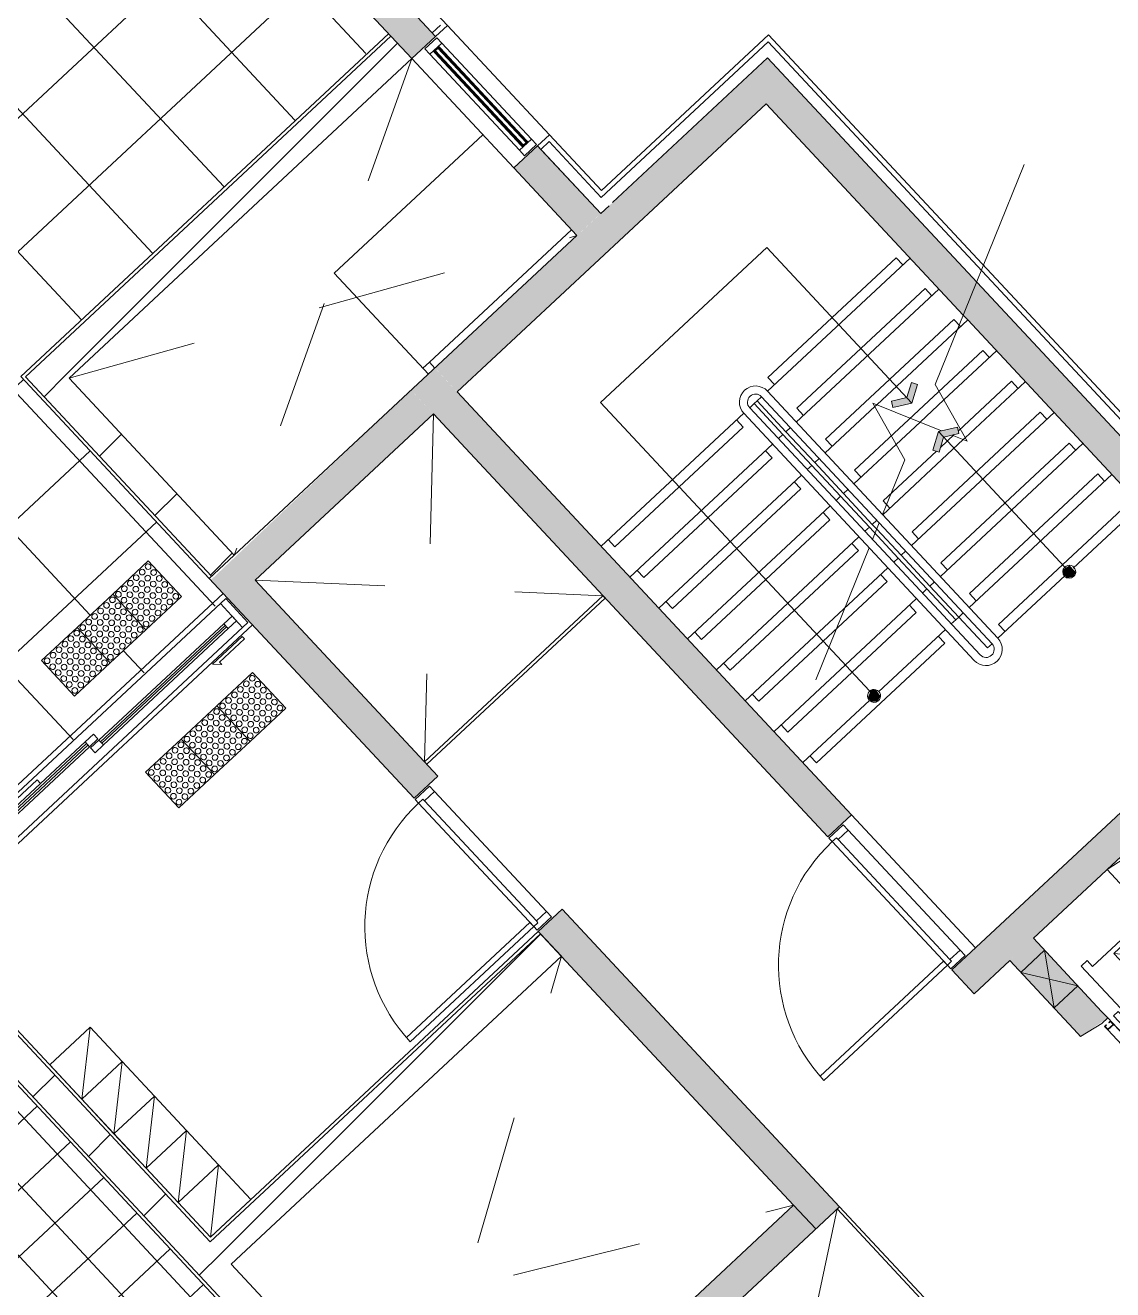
# Model space of a CAD drawing. Header units: millimetres. Extents: x -71377 to 516042, y -145869 to 441446.
# Drawn here: x 244121 to 250814, y 233281 to 241065 of the extents above; entities that cross this region are included whole.
import ezdxf

# ---------------------------------------------------------------- set-up
doc = ezdxf.new("R2010")
doc.units = ezdxf.units.MM
doc.header["$LTSCALE"] = 1000
doc.linetypes.add('_점선_S_', pattern=[1.6, 0.8, -0.8])
doc.linetypes.add('_점선_XS_', pattern=[1.15, 0.6, -0.55])
for name, color, linetype, lineweight in [('A-detl', 7, 'Continuous', 5), ('A-door', 4, 'Continuous', 5), ('A-door-hdln', 8, 'Continuous', 5), ('A-ele-8', 8, 'Continuous', 5), ('A-fnsh', 5, 'Continuous', 5), ('A-fnsh-4', 4, 'Continuous', 5), ('A-furn-hdln', 8, '_점선_XS_', 5), ('A-glas', 5, 'Continuous', 5), ('A-glas-hdln', 8, 'Continuous', 5), ('A-hat', 251, 'Continuous', 5), ('A-insu', 251, 'Continuous', 5), ('A-mark-k', 7, 'Continuous', 5), ('A-strs', 7, 'Continuous', 5), ('A-wind', 4, 'Continuous', 5), ('A-wind-hdln', 8, 'Continuous', 5), ('A_bwall', 3, 'Continuous', 5), ('A_cwall', 2, 'Continuous', 5), ('A_fnsh', 5, 'Continuous', 5), ('A_fnsh-4', 4, 'Continuous', 5), ('AA_난간', 7, 'Continuous', 9), ('AA_논슬립', 252, 'Continuous', 5), ('AA_오픈', 8, '_점선_S_', 5), ('AA_점형블럭', 8, 'Continuous', 5), ('AA_택배함_지상', 6, 'Continuous', 5), ('elev', 4, 'Continuous', 5)]:
    doc.layers.add(name, color=color, linetype=linetype, lineweight=lineweight)
pattern_1 = [(45, (165969.5, 243949.9), (-353.5534, 353.5534), [])]

# ---------------------------------------------------------------- blocks, each defined once
blk = doc.blocks.new('EV_15인승 - EV_15인승_1060x2100-6900317-지반층 배치도')
at = {"layer": 'A-furn-hdln'}
for p, q in [((-1000, -100), (-1000, 100)), ((-700, -100), (-700, 100))]:
    blk.add_line(p, q, dxfattribs=at)
at = {"layer": 'elev'}
for p, q in [((-725, 1898), (975, 1898)), ((-725, 248), (-725, 1898)), ((975, 1898), (975, 248)), ((945, 1868), (-695, 1868)), ((-695, 1868), (-695, 398)), ((945, 398), (-695, 1868)), ((-695, 398), (945, 1868)), ((945, 398), (945, 1868)), ((-950, 1580), (-1100, 720)), ((-1100, 1580), (-950, 720)), ((-950, 1580), (-1100, 1580)), ((-1100, 1580), (-1100, 720)), ((-950, 720), (-950, 1580)), ((-1100, 720), (-950, 720)), ((-695, 398), (-325, 398)), ((-385, 278), (-385, 398)), ((-325, 398), (-325, 278)), ((575, 278), (575, 398)), ((575, 398), (945, 398)), ((635, 398), (635, 278)), ((-775, 198), (-775, 248)), ((-775, 248), (-725, 248)), ((-415, 259), (665, 259)), ((-415, 219), (-415, 259)), ((-325, 278), (-385, 278)), ((635, 278), (575, 278)), ((665, 259), (665, 219)), ((975, 248), (1025, 248)), ((1025, 248), (1025, 198)), ((1025, 198), (-775, 198)), ((665, 219), (-415, 219)), ((-415, 175), (665, 175)), ((-415, 135), (-415, 175)), ((665, 175), (665, 135)), ((-1000, -100), (-700, 100)), ((-1000, 100), (-700, -100)), ((665, 135), (-415, 135)), ((-375, 100), (-405, 100)), ((-405, 100), (-405, 85)), ((-405, 85), (-402, 85)), ((-402, 85), (-402, 97)), ((-402, 97), (-378, 97)), ((-378, 97), (-378, 53)), ((-375, 100), (625, 100)), ((-375, 50), (-375, 100)), ((655, 100), (625, 100)), ((625, 50), (625, 100)), ((628, 53), (628, 97)), ((628, 97), (652, 97)), ((652, 97), (652, 85)), ((652, 85), (655, 85)), ((655, 85), (655, 100)), ((-402, 65), (-405, 65)), ((-405, 65), (-405, 50)), ((-405, 50), (-375, 50)), ((-402, 53), (-402, 65)), ((-378, 53), (-402, 53)), ((-375, 50), (625, 50)), ((625, 50), (655, 50)), ((652, 53), (628, 53)), ((655, 65), (652, 65)), ((652, 65), (652, 53)), ((655, 50), (655, 65))]:
    blk.add_line(p, q, dxfattribs=at)
blk = doc.blocks.new('외여닫이문 - __A_FSD_11x21_씰FL_20_원형__계단실-7570923-지반층 배치도')
at = {"layer": 'A-door'}
for p, q in [((-550, 20), (-505, 20)), ((-550, -100), (-550, 20)), ((-505, 20), (-505, -65)), ((505, 20), (550, 20)), ((505, -65), (505, 20)), ((550, 20), (550, -100)), ((-520, -65), (-520, -100)), ((-505, -65), (-520, -65)), ((520, -65), (505, -65)), ((520, -100), (520, -65)), ((-520, -100), (-550, -100)), ((485, -100), (485, -1140)), ((485, -100), (520, -100)), ((520, -100), (520, -1140)), ((550, -100), (520, -100)), ((485, -1140), (520, -1140))]:
    blk.add_line(p, q, dxfattribs=at)
at = {"layer": 'A-door-hdln'}
for p, q in [((-505, 20), (505, 20)), ((-505, -65), (505, -65)), ((-520, -100), (520, -100))]:
    blk.add_line(p, q, dxfattribs=at)
blk.add_arc((520, -100), 1040, 180, 270, dxfattribs=at)
blk = doc.blocks.new('그릴창_고정_ - _A_AG_9X26-6556334-지반층 배치도')
at = {"layer": 'A-wind'}
for p, q in [((-450, 100), (-450, 0)), ((-405, 100), (-450, 100)), ((450, 100), (405, 100)), ((450, 0), (450, 100)), ((-450, 0), (-405, 0)), ((-405, 70.4), (-405, 72.4)), ((-405, 72.4), (-390, 72.4)), ((-403.5, 70.4), (-405, 70.4)), ((-405, 28), (-405, 30)), ((-405, 30), (-403.5, 30)), ((-390, 28), (-405, 28)), ((-399.1, 71.3), (-403.5, 71.3)), ((-403.5, 71.3), (-403.5, 70.4)), ((-403.5, 30), (-403.5, 29.1)), ((-403.5, 29.1), (-399.1, 29.1)), ((-399.1, 29.1), (-399.1, 71.3)), ((-391.1, 71.3), (-398, 71.3)), ((-398, 71.3), (-398, 29.1)), ((-398, 29.1), (-391.1, 29.1)), ((-391.1, 68.4), (-391.1, 71.3)), ((-390, 68.4), (-391.1, 68.4)), ((-391.1, 29.1), (-391.1, 32)), ((-391.1, 32), (-390, 32)), ((-390, 72.4), (-390, 68.4)), ((-390, 72.4), (390, 72.4)), ((-390, 68.4), (390, 68.4)), ((-390, 32), (-390, 28)), ((390, 32), (-390, 32)), ((-390, 28), (390, 28)), ((390, 72.4), (405, 72.4)), ((390, 68.4), (390, 72.4)), ((391.1, 68.4), (390, 68.4)), ((390, 28), (390, 32)), ((390, 32), (391.1, 32)), ((405, 28), (390, 28)), ((398, 71.3), (391.1, 71.3)), ((391.1, 71.3), (391.1, 68.4)), ((391.1, 32), (391.1, 29.1)), ((391.1, 29.1), (398, 29.1)), ((398, 29.1), (398, 71.3)), ((403.5, 71.3), (399.1, 71.3)), ((399.1, 71.3), (399.1, 29.1)), ((399.1, 29.1), (403.5, 29.1)), ((403.5, 70.4), (403.5, 71.3)), ((405, 70.4), (403.5, 70.4)), ((403.5, 29.1), (403.5, 30)), ((403.5, 30), (405, 30)), ((405, 72.4), (405, 70.4)), ((405, 30), (405, 28)), ((405, 0), (450, 0))]:
    blk.add_line(p, q, dxfattribs=at)
at = {"layer": 'A-wind-hdln'}
for p, q in [((-405, 0), (-405, 100)), ((405, 100), (-405, 100)), ((405, 100), (405, 0)), ((405, 0), (-405, 0)), ((-398, 67.7), (398, 67.7)), ((-398, 61.6), (398, 61.6)), ((-398, 38.8), (398, 38.8)), ((-398, 32.7), (398, 32.7))]:
    blk.add_line(p, q, dxfattribs=at)
blk = doc.blocks.new('1층 우편함 - 1층 우편함-5488590-지반층 배치도')
at = {"layer": 'AA_택배함_지상'}
for p, q in [((0, 0), (0, -340)), ((290, 0), (0, 0)), ((290, -340), (0, 0)), ((290, -340), (290, 0)), ((0, -340), (290, -340))]:
    blk.add_line(p, q, dxfattribs=at)
blk = doc.blocks.new('자동문편개형_로비폰_ - _A_ASD_24x23-V8-지반층 배치도')
at = {"layer": 'A-detl', "lineweight": 9}
for p, q in [((-905, 165), (-865, 125)), ((-905, 145), (-905, 165)), ((-1115, 125), (-1115, 145)), ((-1115, 145), (-905, 145)), ((-865, 125), (-1115, 125))]:
    blk.add_line(p, q, dxfattribs=at)
at = {"layer": 'A-door'}
for p, q in [((-1200, 85), (-1155, 85)), ((-1200, -115), (-1200, 85)), ((-1155, 85), (-1155, -115)), ((1155, 85), (1200, 85)), ((1155, -115), (1155, 85)), ((1200, 85), (1200, -115)), ((-1155, 30), (-1085, 30)), ((-1155, -10), (-1155, 30)), ((-1085, 30), (-1085, -10)), ((-35, 30), (35, 30)), ((-35, -10), (-35, 30)), ((35, 30), (35, -10)), ((-1085, -10), (-1155, -10)), ((35, -10), (-35, -10)), ((-35, -20), (35, -20)), ((-35, -60), (-35, -20)), ((35, -60), (-35, -60)), ((35, -20), (35, -60)), ((410, -90), (410, -60)), ((410, -60), (710, -60)), ((710, -60), (710, -90)), ((1085, -20), (1155, -20)), ((1085, -60), (1085, -20)), ((1155, -60), (1085, -60)), ((1155, -20), (1155, -60)), ((-1155, -115), (-1200, -115)), ((710, -90), (410, -90)), ((1200, -115), (1155, -115))]:
    blk.add_line(p, q, dxfattribs=at)
at = {"layer": 'A-door-hdln'}
for p, q in [((-1155, 85), (1155, 85)), ((-35, 30), (-1085, 30)), ((-1085, -10), (-35, -10)), ((1085, -20), (35, -20)), ((35, -60), (410, -60)), ((710, -60), (1085, -60)), ((-1155, -115), (1155, -115))]:
    blk.add_line(p, q, dxfattribs=at)
at = {"layer": 'A-glas'}
for p, q in [((-1085, 16), (-35, 16)), ((-1085, 4), (-1085, 16)), ((-35, 4), (-1085, 4)), ((-35, 16), (-35, 4))]:
    blk.add_line(p, q, dxfattribs=at)
at = {"layer": 'A-glas-hdln'}
for p, q in [((1085, -34), (35, -34)), ((35, -46), (1085, -46))]:
    blk.add_line(p, q, dxfattribs=at)
blk = doc.blocks.new('점자블럭_원형_개수_ - 점자블럭_원형_개수_-V10-지반층 배치도')
at = {"layer": 'AA_점형블럭'}
for p, q in [((300, 300), (0, 300)), ((0, 300), (0, 0)), ((300, 0), (300, 300)), ((600, 300), (300, 300)), ((300, 300), (300, 0)), ((600, 0), (600, 300)), ((900, 300), (600, 300)), ((600, 300), (600, 0)), ((900, 0), (900, 300)), ((0, 0), (300, 0)), ((300, 0), (600, 0)), ((600, 0), (900, 0))]:
    blk.add_line(p, q, dxfattribs=at)
for centre, start, end in [((25, 275), 360, 180), ((25, 275), 45, 180), ((25, 275), 360, 180), ((25, 275), 45, 180), ((25, 275), 180, 360), ((25, 275), 180, 225), ((25, 275), 180, 360), ((25, 275), 180, 225), ((25, 225), 360, 180), ((25, 225), 45, 180), ((25, 225), 0, 180), ((25, 225), 45, 180), ((25, 275), 255, 330), ((25, 275), 255, 330), ((75, 275), 0, 180), ((75, 275), 0, 180), ((75, 275), 0, 180), ((75, 275), 0, 180), ((75, 275), 180, 360), ((75, 275), 180, 360), ((75, 275), 180, 360), ((75, 275), 180, 360), ((75, 225), 0, 180), ((75, 225), 0, 180), ((75, 225), 0, 180), ((75, 225), 0, 180), ((125, 275), 0, 180), ((125, 275), 0, 180), ((125, 275), 360, 180), ((125, 275), 0, 180), ((125, 275), 180, 360), ((125, 275), 180, 360), ((125, 275), 180, 360), ((125, 275), 180, 360), ((125, 225), 360, 180), ((125, 225), 0, 180), ((125, 225), 360, 180), ((125, 225), 0, 180), ((175, 275), 360, 180), ((175, 275), 0, 180), ((175, 275), 360, 180), ((175, 275), 0, 180), ((175, 275), 180, 360), ((175, 275), 180, 360), ((175, 275), 180, 360), ((175, 275), 180, 360), ((175, 225), 360, 180), ((175, 225), 0, 180), ((175, 225), 360, 180), ((175, 225), 0, 180), ((225, 275), 360, 180), ((225, 275), 0, 180), ((225, 275), 360, 180), ((225, 275), 0, 180), ((225, 275), 180, 360), ((225, 275), 180, 360), ((225, 275), 180, 360), ((225, 275), 180, 360), ((225, 225), 0, 180), ((225, 225), 0, 180), ((225, 225), 360, 180), ((225, 225), 0, 180), ((275, 275), 0, 180), ((275, 275), 0, 180), ((275, 275), 360, 180), ((275, 275), 0, 180), ((275, 275), 180, 360), ((275, 275), 180, 360), ((275, 275), 180, 360), ((275, 275), 180, 360), ((275, 225), 360, 180), ((275, 225), 0, 180), ((275, 225), 360, 180), ((275, 225), 0, 180), ((325, 275), 360, 180), ((325, 275), 0, 180), ((325, 275), 0, 180), ((325, 275), 0, 180), ((325, 275), 180, 360), ((325, 275), 180, 360), ((325, 275), 180, 360), ((325, 275), 180, 360), ((325, 225), 360, 180), ((325, 225), 0, 180), ((325, 225), 360, 180), ((325, 225), 0, 180), ((375, 275), 0, 180), ((375, 275), 0, 180), ((375, 275), 0, 180), ((375, 275), 0, 180), ((375, 275), 180, 360), ((375, 275), 180, 360), ((375, 275), 180, 360), ((375, 275), 180, 360), ((375, 225), 360, 180), ((375, 225), 0, 180), ((375, 225), 0, 180), ((375, 225), 0, 180), ((425, 275), 0, 180), ((425, 275), 0, 180), ((425, 275), 360, 180), ((425, 275), 0, 180), ((425, 275), 180, 360), ((425, 275), 180, 360), ((425, 275), 180, 360), ((425, 275), 180, 360), ((425, 225), 0, 180), ((425, 225), 0, 180), ((425, 225), 0, 180), ((425, 225), 0, 180), ((475, 275), 0, 180), ((475, 275), 0, 180), ((475, 275), 360, 180), ((475, 275), 360, 180), ((475, 275), 180, 360), ((475, 275), 180, 360), ((475, 275), 180, 360), ((475, 275), 180, 360), ((475, 225), 360, 180), ((475, 225), 0, 180), ((475, 225), 0, 180), ((475, 225), 0, 180), ((525, 275), 0, 180), ((525, 275), 0, 180), ((525, 275), 360, 180), ((525, 275), 0, 180), ((525, 275), 180, 360), ((525, 275), 180, 360), ((525, 275), 180, 360), ((525, 275), 180, 360), ((525, 225), 360, 180), ((525, 225), 0, 180), ((525, 225), 360, 180), ((525, 225), 0, 180), ((575, 275), 0, 180), ((575, 275), 0, 180), ((575, 275), 360, 180), ((575, 275), 0, 180), ((575, 275), 180, 360), ((575, 275), 180, 360), ((575, 275), 180, 360), ((575, 275), 180, 360), ((575, 225), 360, 180), ((575, 225), 0, 180), ((575, 225), 0, 180), ((575, 225), 0, 180), ((625, 275), 360, 180), ((625, 275), 0, 180), ((625, 275), 360, 180), ((625, 275), 0, 180), ((625, 275), 180, 360), ((625, 275), 180, 195), ((625, 275), 180, 360), ((625, 275), 180, 195), ((625, 225), 0, 180), ((625, 225), 0, 180), ((625, 225), 0, 180), ((625, 225), 0, 180), ((625, 275), 255, 360), ((625, 275), 255, 360), ((675, 275), 0, 180), ((675, 275), 0, 180), ((675, 275), 0, 180), ((675, 275), 0, 180), ((675, 275), 180, 360), ((675, 275), 180, 360), ((675, 275), 180, 360), ((675, 275), 180, 360), ((675, 225), 0, 180), ((675, 225), 0, 180), ((675, 225), 0, 180), ((675, 225), 0, 180), ((725, 275), 0, 180), ((725, 275), 0, 180), ((725, 275), 360, 180), ((725, 275), 360, 180), ((725, 275), 180, 360), ((725, 275), 180, 360), ((725, 275), 180, 360), ((725, 275), 180, 360), ((725, 225), 0, 180), ((725, 225), 0, 180), ((725, 225), 360, 180), ((725, 225), 0, 180), ((775, 275), 360, 180), ((775, 275), 0, 180), ((775, 275), 360, 180), ((775, 275), 0, 180), ((775, 275), 180, 360), ((775, 275), 180, 360), ((775, 275), 180, 360), ((775, 275), 180, 360), ((775, 225), 0, 180), ((775, 225), 0, 180), ((775, 225), 360, 180), ((775, 225), 0, 180), ((825, 275), 360, 180), ((825, 275), 360, 180), ((825, 275), 0, 180), ((825, 275), 0, 180), ((825, 275), 180, 360), ((825, 275), 180, 360), ((825, 275), 180, 360), ((825, 275), 180, 360), ((825, 225), 360, 180), ((825, 225), 0, 180), ((825, 225), 360, 180), ((825, 225), 0, 180), ((875, 275), 0, 180), ((875, 275), 0, 180), ((875, 275), 0, 180), ((875, 275), 0, 180), ((875, 275), 180, 360), ((875, 275), 180, 360), ((875, 275), 180, 360), ((875, 275), 180, 360), ((875, 225), 0, 180), ((875, 225), 0, 180), ((875, 225), 0, 180), ((875, 225), 0, 180), ((25, 225), 180, 360), ((25, 225), 180, 225), ((25, 225), 180, 360), ((25, 225), 180, 225), ((25, 175), 360, 180), ((25, 175), 45, 180), ((25, 175), 360, 180), ((25, 175), 45, 180), ((25, 175), 180, 360), ((25, 175), 180, 225), ((25, 175), 180, 360), ((25, 175), 180, 225), ((25, 225), 255, 330), ((25, 225), 255, 330), ((25, 175), 255, 330), ((25, 175), 255, 330), ((75, 225), 180, 360), ((75, 225), 180, 360), ((75, 225), 180, 360), ((75, 225), 180, 360), ((75, 175), 0, 180), ((75, 175), 0, 180), ((75, 175), 0, 180), ((75, 175), 0, 180), ((75, 175), 180, 360), ((75, 175), 180, 360), ((75, 175), 180, 360), ((75, 175), 180, 360), ((125, 225), 180, 360), ((125, 225), 180, 360), ((125, 225), 180, 360), ((125, 225), 180, 360), ((125, 175), 360, 180), ((125, 175), 0, 180), ((125, 175), 360, 180), ((125, 175), 0, 180), ((125, 175), 180, 360), ((125, 175), 180, 360), ((125, 175), 180, 360), ((125, 175), 180, 360), ((175, 225), 180, 360), ((175, 225), 180, 360), ((175, 225), 180, 360), ((175, 225), 180, 360), ((175, 175), 360, 180), ((175, 175), 0, 180), ((175, 175), 360, 180), ((175, 175), 0, 180), ((175, 175), 180, 360), ((175, 175), 180, 360), ((175, 175), 180, 360), ((175, 175), 180, 360), ((225, 225), 180, 360), ((225, 225), 180, 360), ((225, 225), 180, 360), ((225, 225), 180, 360), ((225, 175), 360, 180), ((225, 175), 0, 180), ((225, 175), 360, 180), ((225, 175), 0, 180), ((225, 175), 180, 360), ((225, 175), 180, 360), ((225, 175), 180, 360), ((225, 175), 180, 360), ((275, 225), 180, 360), ((275, 225), 180, 360), ((275, 225), 180, 360), ((275, 225), 180, 360), ((275, 175), 360, 180), ((275, 175), 0, 180), ((275, 175), 0, 180), ((275, 175), 0, 180), ((275, 175), 180, 360), ((275, 175), 180, 360), ((275, 175), 180, 360), ((275, 175), 180, 360), ((325, 225), 180, 360), ((325, 225), 180, 360), ((325, 225), 180, 360), ((325, 225), 180, 360), ((325, 175), 0, 180), ((325, 175), 0, 180), ((325, 175), 0, 180), ((325, 175), 0, 180), ((325, 175), 180, 360), ((325, 175), 180, 360), ((325, 175), 180, 360), ((325, 175), 180, 360), ((375, 225), 180, 360), ((375, 225), 180, 360), ((375, 225), 180, 360), ((375, 225), 180, 360), ((375, 175), 0, 180), ((375, 175), 0, 180), ((375, 175), 0, 180), ((375, 175), 0, 180), ((375, 175), 180, 360), ((375, 175), 180, 360), ((375, 175), 180, 360), ((375, 175), 180, 360), ((425, 225), 180, 360), ((425, 225), 180, 360), ((425, 225), 180, 360), ((425, 225), 180, 360), ((425, 175), 0, 180), ((425, 175), 0, 180), ((425, 175), 360, 180), ((425, 175), 0, 180), ((425, 175), 180, 360), ((425, 175), 180, 360), ((425, 175), 180, 360), ((425, 175), 180, 360), ((475, 225), 180, 360), ((475, 225), 180, 360), ((475, 225), 180, 360), ((475, 225), 180, 360), ((475, 175), 0, 180), ((475, 175), 0, 180), ((475, 175), 360, 180), ((475, 175), 0, 180), ((475, 175), 180, 360), ((475, 175), 180, 360), ((475, 175), 180, 360), ((475, 175), 180, 360), ((525, 225), 180, 360), ((525, 225), 180, 360), ((525, 225), 180, 360), ((525, 225), 180, 360), ((525, 175), 360, 180), ((525, 175), 0, 180), ((525, 175), 0, 180), ((525, 175), 0, 180), ((525, 175), 180, 360), ((525, 175), 180, 360), ((525, 175), 180, 360), ((525, 175), 180, 360), ((575, 225), 180, 360), ((575, 225), 180, 360), ((575, 225), 180, 360), ((575, 225), 180, 360), ((575, 175), 360, 180), ((575, 175), 0, 180), ((575, 175), 0, 180), ((575, 175), 0, 180), ((575, 175), 180, 360), ((575, 175), 180, 360), ((575, 175), 180, 360), ((575, 175), 180, 360), ((625, 225), 180, 360), ((625, 225), 180, 195), ((625, 225), 180, 360), ((625, 225), 180, 195), ((625, 175), 360, 180), ((625, 175), 0, 180), ((625, 175), 0, 180), ((625, 175), 0, 180), ((625, 175), 180, 360), ((625, 175), 180, 195), ((625, 175), 180, 360), ((625, 175), 180, 195), ((625, 225), 255, 360), ((625, 225), 255, 360), ((625, 175), 255, 360), ((625, 175), 255, 360), ((675, 225), 180, 360), ((675, 225), 180, 360), ((675, 225), 180, 360), ((675, 225), 180, 360), ((675, 175), 0, 180), ((675, 175), 0, 180), ((675, 175), 360, 180), ((675, 175), 0, 180), ((675, 175), 180, 360), ((675, 175), 180, 360), ((675, 175), 180, 360), ((675, 175), 180, 360), ((725, 225), 180, 360), ((725, 225), 180, 360), ((725, 225), 180, 360), ((725, 225), 180, 360), ((725, 175), 0, 180), ((725, 175), 0, 180), ((725, 175), 0, 180), ((725, 175), 0, 180), ((725, 175), 180, 360), ((725, 175), 180, 360), ((725, 175), 180, 360), ((725, 175), 180, 360), ((775, 225), 180, 360), ((775, 225), 180, 360), ((775, 225), 180, 360), ((775, 225), 180, 0), ((775, 175), 0, 180), ((775, 175), 0, 180), ((775, 175), 360, 180), ((775, 175), 360, 180), ((775, 175), 180, 360), ((775, 175), 180, 360), ((775, 175), 180, 360), ((775, 175), 180, 360), ((825, 225), 180, 360), ((825, 225), 180, 360), ((825, 225), 180, 360), ((825, 225), 180, 360), ((825, 175), 360, 180), ((825, 175), 0, 180), ((825, 175), 0, 180), ((825, 175), 0, 180), ((825, 175), 180, 360), ((825, 175), 180, 360), ((825, 175), 180, 360), ((825, 175), 180, 360), ((875, 225), 180, 360), ((875, 225), 180, 360), ((875, 225), 180, 360), ((875, 225), 180, 360), ((875, 175), 0, 180), ((875, 175), 0, 180), ((875, 175), 0, 180), ((875, 175), 0, 180), ((875, 175), 180, 360), ((875, 175), 180, 360), ((875, 175), 180, 360), ((875, 175), 180, 360), ((25, 125), 360, 180), ((25, 125), 0, 180), ((25, 125), 360, 180), ((25, 125), 0, 180), ((25, 125), 180, 360), ((25, 125), 180, 240), ((25, 125), 180, 360), ((25, 125), 180, 240), ((25, 75), 360, 180), ((25, 75), 0, 180), ((25, 75), 360, 180), ((25, 75), 0, 180), ((25, 125), 270, 345), ((25, 125), 270, 345), ((75, 125), 360, 180), ((75, 125), 0, 180), ((75, 125), 0, 180), ((75, 125), 0, 180), ((75, 125), 180, 360), ((75, 125), 180, 360), ((75, 125), 180, 360), ((75, 125), 180, 360), ((75, 75), 360, 180), ((75, 75), 0, 180), ((75, 75), 360, 180), ((75, 75), 0, 180), ((125, 125), 360, 180), ((125, 125), 0, 180), ((125, 125), 360, 180), ((125, 125), 0, 180), ((125, 125), 180, 360), ((125, 125), 180, 360), ((125, 125), 180, 360), ((125, 125), 180, 360), ((125, 75), 360, 180), ((125, 75), 0, 180), ((125, 75), 360, 180), ((125, 75), 0, 180), ((175, 125), 360, 180), ((175, 125), 0, 180), ((175, 125), 360, 180), ((175, 125), 0, 180), ((175, 125), 180, 360), ((175, 125), 180, 360), ((175, 125), 180, 360), ((175, 125), 180, 360), ((175, 75), 360, 180), ((175, 75), 0, 180), ((175, 75), 360, 180), ((175, 75), 0, 180), ((225, 125), 360, 180), ((225, 125), 0, 180), ((225, 125), 360, 180), ((225, 125), 0, 180), ((225, 125), 180, 360), ((225, 125), 180, 360), ((225, 125), 180, 360), ((225, 125), 180, 360), ((225, 75), 0, 180), ((225, 75), 0, 180), ((225, 75), 360, 180), ((225, 75), 0, 180), ((275, 125), 0, 180), ((275, 125), 0, 180), ((275, 125), 360, 180), ((275, 125), 0, 180), ((275, 125), 180, 360), ((275, 125), 180, 360), ((275, 125), 180, 360), ((275, 125), 180, 360), ((275, 75), 0, 180), ((275, 75), 0, 180), ((275, 75), 360, 180), ((275, 75), 0, 180), ((325, 125), 0, 180), ((325, 125), 15, 180), ((325, 125), 360, 180), ((325, 125), 15, 180), ((325, 125), 180, 360), ((325, 125), 180, 270), ((325, 125), 180, 360), ((325, 125), 180, 270), ((325, 75), 360, 180), ((325, 75), 15, 180), ((325, 75), 0, 180), ((325, 75), 15, 180), ((325, 125), 300, 330), ((325, 125), 300, 330), ((375, 125), 0, 180), ((375, 125), 15, 180), ((375, 125), 360, 180), ((375, 125), 15, 180), ((375, 125), 180, 360), ((375, 125), 180, 270), ((375, 125), 180, 360), ((375, 125), 180, 270), ((375, 75), 360, 180), ((375, 75), 15, 180), ((375, 75), 360, 180), ((375, 75), 15, 180), ((375, 125), 300, 330), ((375, 125), 300, 330), ((425, 125), 0, 180), ((425, 125), 15, 180), ((425, 125), 0, 180), ((425, 125), 15, 180), ((425, 125), 180, 360), ((425, 125), 180, 270), ((425, 125), 180, 360), ((425, 125), 180, 270), ((425, 75), 0, 180), ((425, 75), 15, 180), ((425, 75), 0, 180), ((425, 75), 15, 180), ((425, 125), 300, 330), ((425, 125), 300, 330), ((475, 125), 360, 180), ((475, 125), 15, 180), ((475, 125), 360, 180), ((475, 125), 15, 180), ((475, 125), 180, 360), ((475, 125), 180, 270), ((475, 125), 180, 360), ((475, 125), 180, 270), ((475, 75), 0, 180), ((475, 75), 15, 180), ((475, 75), 360, 180), ((475, 75), 15, 180), ((475, 125), 300, 330), ((475, 125), 300, 330), ((525, 125), 0, 180), ((525, 125), 15, 180), ((525, 125), 0, 180), ((525, 125), 15, 180), ((525, 125), 180, 360), ((525, 125), 180, 270), ((525, 125), 180, 360), ((525, 125), 180, 270), ((525, 75), 0, 180), ((525, 75), 15, 180), ((525, 75), 0, 180), ((525, 75), 15, 180), ((525, 125), 300, 330), ((525, 125), 300, 330), ((575, 125), 0, 180), ((575, 125), 15, 180), ((575, 125), 360, 180), ((575, 125), 15, 180), ((575, 125), 180, 360), ((575, 125), 180, 270), ((575, 125), 180, 360), ((575, 125), 180, 270), ((575, 75), 0, 180), ((575, 75), 15, 180), ((575, 75), 0, 180), ((575, 75), 15, 180), ((575, 125), 300, 330), ((575, 125), 300, 330), ((625, 125), 0, 180), ((625, 125), 0, 180), ((625, 125), 180, 360), ((625, 125), 180, 360), ((625, 75), 360, 180), ((625, 75), 0, 180), ((625, 125), 195, 360), ((625, 125), 195, 360), ((625, 125), 120, 150), ((625, 125), 120, 150), ((625, 75), 120, 150), ((625, 75), 120, 150), ((625, 125), 0, 105), ((625, 125), 0, 105), ((625, 75), 0, 105), ((625, 75), 0, 105), ((675, 125), 0, 180), ((675, 125), 0, 180), ((675, 125), 360, 180), ((675, 125), 0, 180), ((675, 125), 180, 360), ((675, 125), 180, 360), ((675, 125), 180, 360), ((675, 125), 180, 360), ((675, 75), 0, 180), ((675, 75), 0, 180), ((675, 75), 0, 180), ((675, 75), 0, 180), ((725, 125), 360, 180), ((725, 125), 0, 180), ((725, 125), 360, 180), ((725, 125), 0, 180), ((725, 125), 180, 360), ((725, 125), 180, 360), ((725, 125), 180, 360), ((725, 125), 180, 360), ((725, 75), 0, 180), ((725, 75), 0, 180), ((725, 75), 0, 180), ((725, 75), 0, 180), ((775, 125), 0, 180), ((775, 125), 0, 180), ((775, 125), 0, 180), ((775, 125), 0, 180), ((775, 125), 180, 360), ((775, 125), 180, 360), ((775, 125), 180, 360), ((775, 125), 180, 360), ((775, 75), 0, 180), ((775, 75), 0, 180), ((775, 75), 0, 180), ((775, 75), 0, 180), ((825, 125), 360, 180), ((825, 125), 0, 180), ((825, 125), 360, 180), ((825, 125), 0, 180), ((825, 125), 180, 360), ((825, 125), 180, 360), ((825, 125), 180, 360), ((825, 125), 180, 360), ((825, 75), 0, 180), ((825, 75), 0, 180), ((825, 75), 360, 180), ((825, 75), 0, 180), ((875, 125), 360, 180), ((875, 125), 360, 180), ((875, 125), 0, 180), ((875, 125), 0, 180), ((875, 125), 180, 360), ((875, 125), 180, 360), ((875, 125), 180, 360), ((875, 125), 180, 360), ((875, 75), 360, 180), ((875, 75), 360, 180), ((875, 75), 360, 180), ((875, 75), 0, 180), ((25, 75), 180, 360), ((25, 75), 180, 345), ((25, 75), 180, 360), ((25, 75), 180, 345), ((25, 25), 360, 180), ((25, 25), 0, 180), ((25, 25), 360, 180), ((25, 25), 0, 180), ((25, 25), 180, 360), ((25, 25), 180, 360), ((25, 25), 180, 360), ((25, 25), 180, 360), ((75, 75), 180, 360), ((75, 75), 180, 360), ((75, 75), 180, 360), ((75, 75), 180, 360), ((75, 25), 360, 180), ((75, 25), 0, 180), ((75, 25), 0, 180), ((75, 25), 0, 180), ((75, 25), 180, 360), ((75, 25), 180, 360), ((75, 25), 180, 360), ((75, 25), 180, 360), ((125, 75), 180, 360), ((125, 75), 180, 360), ((125, 75), 180, 360), ((125, 75), 180, 360), ((125, 25), 360, 180), ((125, 25), 0, 180), ((125, 25), 360, 180), ((125, 25), 0, 180), ((125, 25), 180, 360), ((125, 25), 180, 360), ((125, 25), 180, 360), ((125, 25), 180, 360), ((175, 75), 180, 360), ((175, 75), 180, 360), ((175, 75), 180, 360), ((175, 75), 180, 360), ((175, 25), 360, 180), ((175, 25), 360, 180), ((175, 25), 180, 360), ((175, 25), 180, 360), ((175, 25), 120, 150), ((175, 25), 120, 150), ((175, 25), 210, 360), ((175, 25), 210, 360), ((175, 25), 0, 60), ((175, 25), 0, 60), ((225, 75), 180, 360), ((225, 75), 180, 360), ((225, 75), 180, 360), ((225, 75), 180, 360), ((225, 25), 360, 180), ((225, 25), 360, 180), ((225, 25), 180, 360), ((225, 25), 180, 360), ((225, 25), 120, 150), ((225, 25), 120, 150), ((225, 25), 210, 360), ((225, 25), 210, 360), ((225, 25), 0, 60), ((225, 25), 0, 60), ((275, 75), 180, 360), ((275, 75), 180, 360), ((275, 75), 180, 360), ((275, 75), 180, 360), ((275, 25), 0, 180), ((275, 25), 0, 180), ((275, 25), 180, 360), ((275, 25), 180, 360), ((275, 25), 120, 150), ((275, 25), 120, 150), ((275, 25), 210, 360), ((275, 25), 210, 360), ((275, 25), 0, 60), ((275, 25), 0, 60), ((325, 75), 180, 360), ((325, 75), 180, 270), ((325, 75), 180, 360), ((325, 75), 180, 270), ((325, 25), 360, 180), ((325, 25), 15, 180), ((325, 25), 360, 180), ((325, 25), 15, 180), ((325, 25), 180, 360), ((325, 25), 180, 270), ((325, 25), 180, 360), ((325, 25), 180, 270), ((325, 75), 300, 330), ((325, 75), 300, 330), ((325, 25), 300, 330), ((325, 25), 300, 330), ((375, 75), 180, 360), ((375, 75), 180, 270), ((375, 75), 180, 360), ((375, 75), 180, 270), ((375, 25), 0, 180), ((375, 25), 15, 180), ((375, 25), 0, 180), ((375, 25), 15, 180), ((375, 25), 180, 360), ((375, 25), 180, 270), ((375, 25), 180, 360), ((375, 25), 180, 270), ((375, 75), 300, 330), ((375, 75), 300, 330), ((375, 25), 300, 330), ((375, 25), 300, 330), ((425, 75), 180, 360), ((425, 75), 180, 270), ((425, 75), 180, 360), ((425, 75), 180, 270), ((425, 25), 0, 180), ((425, 25), 15, 180), ((425, 25), 0, 180), ((425, 25), 15, 180), ((425, 25), 180, 360), ((425, 25), 180, 270), ((425, 25), 180, 360), ((425, 25), 180, 270), ((425, 75), 300, 330), ((425, 75), 300, 330), ((425, 25), 300, 330), ((425, 25), 300, 330), ((475, 75), 180, 360), ((475, 75), 180, 270), ((475, 75), 180, 360), ((475, 75), 180, 270), ((475, 25), 360, 180), ((475, 25), 15, 180), ((475, 25), 360, 180), ((475, 25), 15, 180), ((475, 25), 180, 360), ((475, 25), 180, 270), ((475, 25), 180, 360), ((475, 25), 180, 270), ((475, 75), 300, 330), ((475, 25), 300, 330), ((475, 25), 300, 330), ((475, 75), 300, 330), ((525, 75), 180, 360), ((525, 75), 180, 270), ((525, 75), 180, 360), ((525, 75), 180, 270), ((525, 25), 360, 180), ((525, 25), 15, 180), ((525, 25), 360, 180), ((525, 25), 15, 180), ((525, 25), 180, 360), ((525, 25), 180, 270), ((525, 25), 180, 360), ((525, 25), 180, 270), ((525, 75), 300, 330), ((525, 75), 300, 330), ((525, 25), 300, 330), ((525, 25), 300, 330), ((575, 75), 180, 360), ((575, 75), 180, 270), ((575, 75), 180, 360), ((575, 75), 180, 270), ((575, 25), 0, 180), ((575, 25), 15, 180), ((575, 25), 0, 180), ((575, 25), 15, 180), ((575, 25), 180, 360), ((575, 25), 180, 270), ((575, 25), 180, 360), ((575, 25), 180, 270), ((575, 75), 300, 330), ((575, 75), 300, 330), ((575, 25), 300, 330), ((575, 25), 300, 330), ((625, 75), 180, 360), ((625, 75), 180, 360), ((625, 25), 0, 180), ((625, 25), 0, 180), ((625, 25), 120, 180), ((625, 25), 120, 180), ((625, 25), 180, 360), ((625, 25), 180, 195), ((625, 25), 180, 360), ((625, 25), 180, 195), ((625, 75), 195, 360), ((625, 75), 195, 360), ((625, 25), 240, 360), ((625, 25), 240, 360), ((625, 25), 0, 105), ((625, 25), 0, 105), ((675, 75), 180, 360), ((675, 75), 180, 360), ((675, 75), 180, 360), ((675, 75), 180, 360), ((675, 25), 0, 180), ((675, 25), 0, 180), ((675, 25), 0, 180), ((675, 25), 0, 180), ((675, 25), 180, 360), ((675, 25), 180, 360), ((675, 25), 180, 360), ((675, 25), 180, 360), ((725, 75), 180, 360), ((725, 75), 180, 360), ((725, 75), 180, 360), ((725, 75), 180, 360), ((725, 25), 360, 180), ((725, 25), 0, 180), ((725, 25), 0, 180), ((725, 25), 0, 180), ((725, 25), 180, 360), ((725, 25), 180, 360), ((725, 25), 180, 360), ((725, 25), 180, 360), ((775, 75), 180, 360), ((775, 75), 180, 360), ((775, 75), 180, 360), ((775, 75), 180, 360), ((775, 25), 360, 180), ((775, 25), 0, 180), ((775, 25), 0, 180), ((775, 25), 0, 180), ((775, 25), 180, 360), ((775, 25), 180, 360), ((775, 25), 180, 360), ((775, 25), 180, 0), ((825, 75), 180, 360), ((825, 75), 180, 360), ((825, 75), 180, 360), ((825, 75), 180, 360), ((825, 25), 0, 180), ((825, 25), 0, 180), ((825, 25), 0, 180), ((825, 25), 0, 180), ((825, 25), 180, 360), ((825, 25), 180, 360), ((825, 25), 180, 360), ((825, 25), 180, 360), ((875, 75), 180, 360), ((875, 75), 180, 360), ((875, 75), 180, 360), ((875, 75), 180, 360), ((875, 25), 0, 180), ((875, 25), 0, 180), ((875, 25), 360, 180), ((875, 25), 0, 180), ((875, 25), 180, 360), ((875, 25), 180, 360), ((875, 25), 180, 360), ((875, 25), 180, 360)]:
    blk.add_arc(centre, 17.5, start, end, dxfattribs=at)
blk = doc.blocks.new('외여닫이문 - __A_FSD_11x21_씰FL_20_원형__ELEV홀-7572532-지반층 배치도')
at = {"layer": 'A-door'}
for p, q in [((-550, 20), (-505, 20)), ((-550, -100), (-550, 20)), ((-505, 20), (-505, -65)), ((505, 20), (550, 20)), ((505, -65), (505, 20)), ((550, 20), (550, -100)), ((-520, -65), (-520, -100)), ((-505, -65), (-520, -65)), ((520, -65), (505, -65)), ((520, -100), (520, -65)), ((-520, -100), (-550, -100)), ((485, -100), (485, -1140)), ((485, -100), (520, -100)), ((520, -100), (520, -1140)), ((550, -100), (520, -100)), ((485, -1140), (520, -1140))]:
    blk.add_line(p, q, dxfattribs=at)
at = {"layer": 'A-door-hdln'}
for p, q in [((-505, 20), (505, 20)), ((-505, -65), (505, -65)), ((-520, -100), (520, -100))]:
    blk.add_line(p, q, dxfattribs=at)
blk.add_arc((520, -100), 1040, 180, 270, dxfattribs=at)
blk = doc.blocks.new('계단진행_난간_Non Slip - 계단진행_난간_Non Slip-3375518-지반층 배치도')
at = {"layer": 'AA_난간'}
for p, q in [((700, 0), (700, -2080)), ((750, -2080), (750, 0)), ((850, 0), (850, -2080)), ((900, -2080), (900, 0))]:
    blk.add_line(p, q, dxfattribs=at)
for centre, radius, start, end in [((800, 0), 100, 360, 180), ((800, 0), 50, 0, 180), ((800, -2080), 100, 180, 0), ((800, -2080), 50, 180, 0)]:
    blk.add_arc(centre, radius, start, end, dxfattribs=at)
at = {"layer": 'AA_논슬립'}
for p, q in [((-440, -60), (-440, 0)), ((960, 60), (2040, 60)), ((960, 0), (960, 60)), ((2040, 60), (2040, 0)), ((640, -60), (-440, -60)), ((640, 0), (640, -60)), ((960, -200), (2040, -200)), ((960, -260), (960, -200)), ((2040, -200), (2040, -260)), ((-440, -320), (-440, -260)), ((640, -260), (640, -320)), ((640, -320), (-440, -320)), ((960, -460), (2040, -460)), ((960, -520), (960, -460)), ((2040, -460), (2040, -520)), ((-440, -580), (-440, -520)), ((640, -520), (640, -580)), ((640, -580), (-440, -580)), ((960, -720), (2040, -720)), ((960, -780), (960, -720)), ((2040, -720), (2040, -780)), ((-440, -840), (-440, -780)), ((640, -840), (-440, -840)), ((640, -780), (640, -840)), ((960, -980), (1407.6, -980)), ((960, -1040), (960, -980)), ((1441.4, -980), (1558.6, -980)), ((1592.4, -980), (2040, -980)), ((2040, -980), (2040, -1040)), ((-440, -1100), (-440, -1040)), ((640, -1040), (640, -1100)), ((640, -1100), (-440, -1100)), ((960, -1240), (2040, -1240)), ((960, -1300), (960, -1240)), ((2040, -1240), (2040, -1300)), ((-440, -1360), (-440, -1300)), ((640, -1300), (640, -1360)), ((640, -1360), (-440, -1360)), ((960, -1500), (2040, -1500)), ((960, -1560), (960, -1500)), ((2040, -1500), (2040, -1560)), ((-440, -1620), (-440, -1560)), ((640, -1620), (-440, -1620)), ((640, -1560), (640, -1620)), ((960, -1760), (2040, -1760)), ((960, -1820), (960, -1760)), ((2040, -1760), (2040, -1820)), ((-440, -1880), (-440, -1820)), ((640, -1820), (640, -1880)), ((640, -1880), (-440, -1880)), ((960, -2020), (2040, -2020)), ((960, -2080), (960, -2020)), ((2040, -2020), (2040, -2080))]:
    blk.add_line(p, q, dxfattribs=at)
blk = doc.blocks.new('계단 경로1 - 계단 경로 _양방향_-3375517-지반층 배치도')
at = {"layer": 'A-detl', "lineweight": 9}
for points in [[(-1389, 1296.1), (-1329, 1400), (-1389, 1503.9), (-1423.6, 1483.9), (-1375.2, 1400), (-1423.6, 1316.1)], [(-994.3, 1316.1), (-1042.8, 1400), (-994.3, 1483.9), (-1029, 1503.9), (-1089, 1400), (-1029, 1296.1)], [(111, 1365.4), (131, 1400), (119.3, 1428.3), (62.7, 1428.3), (56.4, 1380), (71, 1365.4)], [(-130.3, -10.4), (-140.7, 28.3), (-189, 34.6), (-207.6, 10.4), (-189, -34.6), (-158.6, -38.6)]]:
    blk.add_hatch(color=256, dxfattribs=at).paths.add_polyline_path(points)
for p, q in [((-1389, 1503.9), (-1423.6, 1483.9)), ((-1375.2, 1400), (-1423.6, 1483.9)), ((-1329, 1400), (-1389, 1503.9)), ((-1089, 1400), (-1029, 1503.9)), ((-1042.8, 1400), (-994.3, 1483.9)), ((-1029, 1503.9), (-994.3, 1483.9)), ((-2639, 1400), (-1329, 1400)), ((-2639, 0), (-2639, 1400)), ((-1375.2, 1400), (-1423.6, 1316.1)), ((-1329, 1400), (-1389, 1296.1)), ((91, 1400), (-1089, 1400)), ((-1089, 1400), (-1029, 1296.1)), ((-1042.8, 1400), (-994.3, 1316.1)), ((-1389, 1296.1), (-1423.6, 1316.1)), ((-1029, 1296.1), (-994.3, 1316.1)), ((-169, 0), (-2639, 0))]:
    blk.add_line(p, q, dxfattribs=at)
for centre, start, end in [((91, 1400), 360, 180), ((91, 1400), 180, 360), ((-169, 0), 360, 180), ((-169, 0), 180, 360)]:
    blk.add_arc(centre, 40, start, end, dxfattribs=at)

msp = doc.modelspace()

# ---------------------------------------------------------------- hatches: boundary and pattern name
at = {"layer": 'A-hat'}
h = msp.add_hatch(dxfattribs=at)
h.set_pattern_fill('FP_196', color=256, scale=1000, style=0, pattern_type=2)
h.set_pattern_definition([(133, (241910.1, 238472.76), (-438.81, -409.2), []), (223, (241910.1, 238472.76), (409.2, -438.81), [])])
h.paths.add_polyline_path([(239838.6, 233656), (240895.4, 234641.5), (240759, 234787.8), (242397.2, 236315.5), (242533.6, 236169.2), (242544.6, 236179.4), (243175.5, 235502.9), (245354.9, 237549.9), (244093.7, 238902.4), (246352.8, 241017.9), (245238.8, 242212.6), (245385, 242349), (244566.6, 243226.6), (244420.4, 243090.2), (244219.2, 243306), (242606.5, 241802.2), (241992.7, 242460.4), (239539, 240172.3), (239743.6, 239952.9), (236653.7, 237071.4), (237581.2, 236076.8), (237434.9, 235940.4), (238662.5, 234624), (238808.8, 234760.4), (239415.6, 234109.6)])
h.paths.add_polyline_path([(243681.2, 236309.5), (243476.6, 236528.9), (243915.4, 236938.1), (244120, 236718.7), (243696, 236323.3)])
h.paths.add_polyline_path([(244424.7, 236934.5), (244220.1, 237153.9), (244878.3, 237767.7), (245082.9, 237548.3), (244506.9, 237011.1)])
for points in [[(246500.5, 240859.6), (246646.7, 240996), (245385, 242349), (245238.8, 242212.6), (246420.5, 240945.3)], [(251040.3, 238051.3), (251186.6, 238187.7), (248690.5, 240863.7), (248544.6, 240727.7), (250913.1, 238187.7)], [(246779.1, 238808.6), (248680.6, 240581.8), (248544.6, 240727.7), (246643.1, 238954.5)], [(248544.6, 240727.7), (248543.7, 240727.7), (247736, 239974.5)], [(247516.6, 239769.9), (247662.9, 239906.3), (247274.2, 240323.2), (247127.9, 240186.8), (247429, 239863.8)], [(249060.7, 236068.6), (249207, 236205), (246642.7, 238954.1), (246496.8, 238818.1), (248795.1, 236353.4)], [(246535.4, 238581.4), (246632.8, 238672.2), (246496.4, 238817.7), (246399.3, 238727.2), (246496.4, 238623.2)], [(245389.5, 237512.8), (246535.4, 238581.4), (246399.3, 238727.2), (245262.3, 237649.2)], [(246514.8, 236306.1), (246661.1, 236442.5), (245535.8, 237649.2), (245389.5, 237512.8), (246222.8, 236619.3)], [(250326.6, 235444.2), (252155, 237149.2), (252018.6, 237295.5), (250190.2, 235590.5), (250214.3, 235564.6)], [(248987, 233654.9), (249133.3, 233791.3), (247424.9, 235623.4), (247278.6, 235487), (248859.8, 233791.3)], [(249960.9, 235103.2), (250326.6, 235444.2), (250190.2, 235590.5), (249824.5, 235249.5)], [(250222, 235263.1), (250368.3, 235399.5), (250326.6, 235444.2), (250180.4, 235307.8), (250214.3, 235271.4)], [(250222, 235263.1), (250599.8, 234858), (250746.1, 234994.4), (250368.3, 235399.5)], [(247670.6, 232427.3), (248987, 233654.9), (248850.6, 233801.2), (247534.2, 232573.6)]]:
    msp.add_hatch(color=256, dxfattribs=at).paths.add_polyline_path(points)
h = msp.add_hatch(dxfattribs=at)
h.set_pattern_fill('FP_12', color=256, scale=1000, style=0, pattern_type=2)
h.set_pattern_definition(pattern_1)
h.paths.add_polyline_path([(244390.5, 238892), (246500.5, 240859.6), (246370.9, 240998.6), (244260.9, 239031)])
h = msp.add_hatch(dxfattribs=at)
h.set_pattern_fill('FP_12', color=256, scale=1000, style=0, pattern_type=2)
h.set_pattern_definition(pattern_1)
h.paths.add_polyline_path([(245267.7, 237672.7), (245406.7, 237802.3), (244260.9, 239031), (244122, 238901.4), (245241.6, 237700.8)])
h = msp.add_hatch(dxfattribs=at)
h.set_pattern_fill('FP_221', color=256, scale=1000, style=0, pattern_type=2)
h.set_pattern_definition([(133, (243119.63, 236279.57), (-219.406, -204.6), []), (223, (243119.63, 236279.57), (204.6, -219.406), [])])
h.paths.add_polyline_path([(242699.6, 230588), (245405.6, 233111.4), (242544.6, 236179.4), (239838.6, 233656), (242366.4, 230945.3)])
h = msp.add_hatch(dxfattribs=at)
h.set_pattern_fill('FP_12', color=256, scale=1000, style=0, pattern_type=2)
h.set_pattern_definition(pattern_1)
h.paths.add_polyline_path([(245249.7, 233307.9), (245388.7, 233437.4), (243342.7, 235631.5), (243203.7, 235501.9), (244537.4, 234071.7)])
h = msp.add_hatch(dxfattribs=at)
h.set_pattern_fill('FP_12', color=256, scale=1000, style=0, pattern_type=2)
h.set_pattern_definition(pattern_1)
h.paths.add_polyline_path([(245388.7, 233437.4), (247421.8, 235333.4), (247292.3, 235472.4), (245259.1, 233576.4)])
h = msp.add_hatch(color=256, dxfattribs=at)
h.paths.add_polyline_path([(251431.8, 233965.8), (251572.4, 234108.3), (251540.6, 234142.4), (251499.6, 234102.2), (251414.8, 233984.1)])
h.paths.add_polyline_path([(250616.8, 234839.8), (250783.6, 234954.2), (250746.1, 234994.4), (250599.8, 234858)])

# ---------------------------------------------------------------- linework, layer by layer
at = {"layer": 'A-ele-8'}
for p, q in [((246719.9, 241064.2), (247347.3, 240391.4)), ((247127.9, 240186.8), (246500.5, 240859.6)), ((246608.6, 238991.5), (247482.5, 239806.5)), ((246608.6, 238991.5), (246568.3, 238954)), ((246608.6, 238991.5), (246642.7, 238954.9)), ((243632.6, 235929.2), (245322, 237504.6)), ((245519.1, 237373.9), (245519.1, 237373.9))]:
    msp.add_line(p, q, dxfattribs=at)
at = {"layer": 'A-fnsh'}
for p, q in [((244093.7, 238902.4), (246357.2, 241013.2)), ((246022.7, 239539), (246936.9, 240391.5)), ((246602.4, 238917.4), (246022.7, 239539)), ((245253.1, 237659.1), (244093.7, 238902.4)), ((243632.6, 235929.2), (245322, 237504.6)), ((247689.9, 237538.6), (246592.9, 236515.6)), ((245519.1, 237373.9), (243749.2, 235723.4)), ((245405.6, 233111.4), (242544.6, 236179.4)), ((249970.8, 235385.9), (249207, 236205)), ((245260.1, 233604.7), (247278.6, 235487)), ((251540.6, 234142.4), (250783.6, 234954.2)), ((249133.3, 233791.3), (250091.5, 232763.8))]:
    msp.add_line(p, q, dxfattribs=at)
at = {"layer": 'A-fnsh-4'}
msp.add_line((248850.6, 233801.2), (248987, 233654.9), dxfattribs=at)
at = {"layer": 'A-insu'}
msp.add_line((247662.9, 239906.3), (247294.6, 240301.2), dxfattribs=at)
at = {"layer": 'A-mark-k'}
for p, q in [((250269, 240207.3), (249722, 238853.4)), ((249722, 238853.4), (249918.1, 238504.5)), ((249338.6, 238738.6), (249534.7, 238389.8)), ((249761, 238568), (249338.6, 238738.6)), ((249918.1, 238504.5), (249825.6, 238541.9)), ((249534.7, 238389.8), (249398.4, 238052.5)), ((249377.7, 238001.4), (249336.4, 237899.1)), ((249315.7, 237847.9), (248987.6, 237035.8))]:
    msp.add_line(p, q, dxfattribs=at)
at = {"layer": 'A-strs'}
for p, q in [((248689.6, 238812.7), (249567.2, 239631.1)), ((248689.6, 238812.7), (249567.2, 239631.1)), ((248866.9, 238622.5), (249744.5, 239440.9)), ((248866.9, 238622.5), (249744.5, 239440.9)), ((249858.8, 239192), (249921.8, 239250.8)), ((249858.8, 239192), (249921.8, 239250.8)), ((249921.8, 239250.8), (249894.4, 239280.1)), ((249362.3, 238729), (249858.8, 239192)), ((249362.3, 238729), (249858.8, 239192)), ((249775.3, 238758.6), (250099.1, 239060.6)), ((249775.3, 238758.6), (250099.1, 239060.6)), ((249906.4, 238525.3), (250276.5, 238870.5)), ((249906.4, 238525.3), (250276.5, 238870.5)), ((248607.3, 238735.9), (248625.6, 238753)), ((248625.6, 238753), (248653, 238778.6)), ((248625.6, 238753), (248653, 238778.6)), ((248802.9, 238562.8), (248625.6, 238753)), ((249628.3, 238621.6), (249775.3, 238758.6)), ((249628.3, 238621.6), (249775.3, 238758.6)), ((248543.3, 238676.3), (247665.7, 237857.9)), ((248543.3, 238676.3), (247665.7, 237857.9)), ((248607.3, 238735.9), (248579.9, 238710.4)), ((248607.3, 238735.9), (248579.9, 238710.4)), ((248607.3, 238735.9), (248784.6, 238545.8)), ((249044.2, 238432.4), (249350.3, 238717.8)), ((249044.2, 238432.4), (249350.3, 238717.8)), ((249350.3, 238717.8), (249362.3, 238729)), ((249350.3, 238717.8), (249362.3, 238729)), ((249576.2, 237861.9), (250453.8, 238680.3)), ((249576.2, 237861.9), (250453.8, 238680.3)), ((248802.9, 238562.8), (248830.3, 238588.4)), ((248802.9, 238562.8), (248830.3, 238588.4)), ((249481.4, 238484.6), (249628.3, 238621.6)), ((249481.4, 238484.6), (249628.3, 238621.6)), ((248784.6, 238545.8), (248757.2, 238520.2)), ((248784.6, 238545.8), (248757.2, 238520.2)), ((248784.6, 238545.8), (248961.9, 238355.6)), ((248980.2, 238372.7), (248802.9, 238562.8)), ((249398.8, 238052.1), (249894.3, 238514.1)), ((249398.8, 238052.1), (249894.3, 238514.1)), ((249894.3, 238514.1), (249906.4, 238525.3)), ((249894.3, 238514.1), (249906.4, 238525.3)), ((248720.6, 238486.1), (247843, 237667.7)), ((248720.6, 238486.1), (247843, 237667.7)), ((249221.5, 238242.2), (249481.4, 238484.6)), ((249221.5, 238242.2), (249481.4, 238484.6)), ((249753.5, 237671.8), (250631.1, 238490.2)), ((249753.5, 237671.8), (250631.1, 238490.2)), ((248961.9, 238355.6), (248934.5, 238330.1)), ((248961.9, 238355.6), (248934.5, 238330.1)), ((248961.9, 238355.6), (249139.2, 238165.5)), ((248980.2, 238372.7), (249007.6, 238398.3)), ((248980.2, 238372.7), (249007.6, 238398.3)), ((249157.5, 238182.5), (248980.2, 238372.7)), ((248897.9, 238296), (248020.3, 237477.6)), ((248897.9, 238296), (248020.3, 237477.6)), ((249930.8, 237481.6), (250808.4, 238300)), ((249930.8, 237481.6), (250808.4, 238300)), ((249157.5, 238182.5), (249184.9, 238208.1)), ((249157.5, 238182.5), (249184.9, 238208.1)), ((249139.2, 238165.5), (249111.8, 238139.9)), ((249139.2, 238165.5), (249111.8, 238139.9)), ((249139.2, 238165.5), (249316.6, 237975.3)), ((249334.8, 237992.4), (249157.5, 238182.5)), ((249075.2, 238105.8), (248197.6, 237287.4)), ((249075.2, 238105.8), (248197.6, 237287.4)), ((250570.3, 237722.5), (250985.7, 238109.8)), ((250570.3, 237722.5), (250985.7, 238109.8)), ((249316.6, 237975.3), (249289.1, 237949.8)), ((249316.6, 237975.3), (249289.1, 237949.8)), ((249316.6, 237975.3), (249493.9, 237785.2)), ((249334.8, 237992.4), (249362.3, 238018)), ((249334.8, 237992.4), (249362.3, 238018)), ((249362.2, 237963), (249334.8, 237992.4)), ((249512.2, 237802.2), (249362.2, 237963)), ((249252.6, 237915.7), (248374.9, 237097.3)), ((249252.6, 237915.7), (248374.9, 237097.3)), ((249512.2, 237802.2), (249539.6, 237827.8)), ((249512.2, 237802.2), (249539.6, 237827.8)), ((249493.9, 237785.2), (249466.5, 237759.6)), ((249493.9, 237785.2), (249466.5, 237759.6)), ((249493.9, 237785.2), (249671.2, 237595)), ((249689.5, 237612.1), (249512.2, 237802.2)), ((249429.9, 237725.5), (248552.3, 236907.1)), ((249429.9, 237725.5), (248552.3, 236907.1)), ((250108.1, 237291.4), (250521.6, 237677)), ((250108.1, 237291.4), (250521.6, 237677)), ((249671.2, 237595), (249643.8, 237569.5)), ((249671.2, 237595), (249643.8, 237569.5)), ((249671.2, 237595), (249848.5, 237404.9)), ((249689.5, 237612.1), (249716.9, 237637.7)), ((249689.5, 237612.1), (249716.9, 237637.7)), ((249866.8, 237421.9), (249689.5, 237612.1)), ((249607.2, 237535.4), (248729.6, 236717)), ((249607.2, 237535.4), (248729.6, 236717)), ((249866.8, 237421.9), (249848.5, 237404.9)), ((249866.8, 237421.9), (249894.2, 237447.5)), ((249866.8, 237421.9), (249894.2, 237447.5)), ((250044.1, 237231.8), (249866.8, 237421.9)), ((249784.5, 237345.2), (249371.9, 236960.5)), ((249784.5, 237345.2), (249371.9, 236960.5)), ((249848.5, 237404.9), (249821.1, 237379.3)), ((249848.5, 237404.9), (249821.1, 237379.3)), ((250044.1, 237231.8), (250071.5, 237257.3)), ((250044.1, 237231.8), (250071.5, 237257.3)), ((249316.5, 236908.7), (248906.9, 236526.8)), ((249316.5, 236908.7), (248906.9, 236526.8)), ((249207, 236205), (249970.8, 235385.9))]:
    msp.add_line(p, q, dxfattribs=at)
at = {"layer": 'A_bwall'}
for p, q in [((246370.9, 240998.6), (244122, 238901.4)), ((244390.5, 238892), (246500.5, 240859.6)), ((244122, 238901.4), (245267.7, 237672.7)), ((245406.7, 237802.3), (244390.5, 238892)), ((243203.7, 235501.9), (245420.2, 233125)), ((245259.1, 233576.4), (243472.3, 235492.5)), ((247292.3, 235472.4), (245259.1, 233576.4)), ((247421.8, 235333.4), (247292.3, 235472.4)), ((245388.7, 233437.4), (247421.8, 235333.4)), ((245702.4, 233101), (245388.7, 233437.4))]:
    msp.add_line(p, q, dxfattribs=at)
at = {"layer": 'A_cwall'}
for p, q in [((246646.7, 240996), (245385, 242349)), ((245238.8, 242212.6), (246500.5, 240859.6)), ((246500.5, 240859.6), (246646.7, 240996)), ((248690.5, 240864.5), (247736, 239974.5)), ((251186.6, 238187.7), (248690.5, 240864.5)), ((246779.1, 238808.6), (248680.6, 240581.8)), ((249894.4, 239280.1), (248680.6, 240581.8)), ((247127.9, 240186.8), (247274.2, 240323.2)), ((247274.2, 240323.2), (247662.9, 239906.3)), ((247516.6, 239769.9), (247127.9, 240186.8)), ((247662.9, 239906.3), (247714.1, 239954)), ((245253.1, 237659.1), (247516.6, 239769.9)), ((251040.3, 238051.3), (249921.8, 239250.8)), ((249207, 236205), (246779.1, 238808.6)), ((245535.8, 237649.2), (246632.8, 238672.2)), ((249060.7, 236068.6), (246632.8, 238672.2)), ((245253.1, 237659.1), (246514.8, 236306.1)), ((246661.1, 236442.5), (245535.8, 237649.2)), ((252018.6, 237295.5), (249824.5, 235249.5)), ((250326.6, 235444.2), (252008.7, 237012.8)), ((246514.8, 236306.1), (246661.1, 236442.5)), ((249060.7, 236068.6), (249207, 236205)), ((247424.9, 235623.4), (247278.6, 235487)), ((249133.3, 233791.3), (247424.9, 235623.4)), ((247278.6, 235487), (248850.6, 233801.2)), ((250746.1, 234994.4), (250326.6, 235444.2)), ((249824.5, 235249.5), (249960.9, 235103.2)), ((249960.9, 235103.2), (250180.4, 235307.8)), ((250599.8, 234858), (250180.4, 235307.8)), ((250783.6, 234954.2), (250746.1, 234994.4)), ((250747, 234920.1), (250783.6, 234954.2)), ((250599.8, 234858), (250616.8, 234839.8)), ((250616.8, 234839.8), (250747, 234920.1)), ((248850.6, 233801.2), (247534.2, 232573.6)), ((247670.6, 232427.3), (249133.3, 233791.3))]:
    msp.add_line(p, q, dxfattribs=at)
at = {"layer": 'A_fnsh'}
for p, q in [((246357.2, 241013.2), (244093.7, 238902.4)), ((244093.7, 238902.4), (245253.1, 237659.1)), ((243472.3, 235492.5), (245259.1, 233576.4)), ((245260.1, 233604.7), (243500.5, 235491.6)), ((247278.6, 235487), (245260.1, 233604.7)), ((247292.3, 235472.4), (247278.6, 235487))]:
    msp.add_line(p, q, dxfattribs=at)
at = {"layer": 'A_fnsh-4'}
for p, q in [((245458.2, 242417.2), (246719.9, 241064.2)), ((246626.3, 241017.9), (246677.5, 241065.7)), ((246646.7, 240996), (246719.9, 241064.2)), ((248695.4, 241005.8), (247667.8, 240047.6)), ((251259.7, 238255.9), (248695.4, 241005.8)), ((248693.9, 240963.4), (247666.4, 240005.2)), ((248693.9, 240963.4), (251217.3, 238257.4)), ((247274.2, 240323.2), (247347.3, 240391.4)), ((247667.8, 240047.6), (247347.3, 240391.4)), ((247294.6, 240301.2), (247274.2, 240323.2)), ((247345.8, 240349), (247294.6, 240301.2)), ((247666.4, 240005.2), (247345.8, 240349)), ((246579.2, 236530.3), (247676.3, 237553.3)), ((246592.9, 236515.6), (247689.9, 237538.6)), ((247676.3, 237553.3), (247689.9, 237538.6)), ((246579.2, 236530.3), (246592.9, 236515.6)), ((249133.3, 233791.3), (249118.7, 233777.7)), ((249118.7, 233777.7), (250063.2, 232764.8)), ((250091.5, 232763.8), (249133.3, 233791.3))]:
    msp.add_line(p, q, dxfattribs=at)
at = {"layer": 'AA_오픈'}
for p, q in [((246500.5, 240859.6), (245406.7, 237802.3)), ((244390.5, 238892), (247516.6, 239769.9)), ((246632.8, 238672.2), (246579.2, 236530.3)), ((245535.8, 237649.2), (247676.3, 237553.3)), ((246457.6, 232034.6), (247421.8, 235333.4)), ((245574.4, 232981.7), (248850.6, 233801.2)), ((249118.7, 233777.7), (248615.2, 231414.4))]:
    msp.add_line(p, q, dxfattribs=at)

# ---------------------------------------------------------------- block references
at = {"layer": 'A-detl', "lineweight": 9}
for name, p, rotation in [('계단 경로1 - 계단 경로 _양방향_-3375517-지반층 배치도', (249460.9, 236812.4), 313.0000012484764), ('자동문편개형_로비폰_ - _A_ASD_24x23-V8-지반층 배치도', (244555.7, 236632.8), 223.0000012484761)]:
    msp.add_blockref(name, p, dxfattribs=dict(at, rotation=rotation))
at = {"layer": 'A-door-hdln'}
for name, p, rotation in [('외여닫이문 - __A_FSD_11x21_씰FL_20_원형__ELEV홀-7572532-지반층 배치도', (246969.8, 235964.7), 313.0000012484754), ('외여닫이문 - __A_FSD_11x21_씰FL_20_원형__계단실-7570923-지반층 배치도', (249515.8, 235727.2), 313.0000012484743)]:
    msp.add_blockref(name, p, dxfattribs=dict(at, rotation=rotation))
at = {"layer": 'A-wind', "rotation": 313.0000012484763}
msp.add_blockref('그릴창_고정_ - _A_AG_9X26-6556334-지반층 배치도', (246887.3, 240591.4), dxfattribs=at)
at = {"layer": 'AA_논슬립', "rotation": 43.000001248477}
msp.add_blockref('계단진행_난간_Non Slip - 계단진행_난간_Non Slip-3375518-지반층 배치도', (248031.3, 238198.9), dxfattribs=at)
at = {"layer": 'AA_점형블럭', "rotation": 223.0000012484763}
for p in [(244878.3, 237767.7), (245519.4, 237080.2)]:
    msp.add_blockref('점자블럭_원형_개수_ - 점자블럭_원형_개수_-V10-지반층 배치도', p, dxfattribs=at)
at = {"layer": 'AA_택배함_지상', "rotation": 313.0000012484762}
for p in [(244519.9, 234897), (244717.6, 234684.9), (244915.4, 234472.8), (245113.2, 234260.7), (245311, 234048.6)]:
    msp.add_blockref('1층 우편함 - 1층 우편함-5488590-지반층 배치도', p, dxfattribs=at)
at = {"layer": 'elev', "rotation": 313.0000012484752}
msp.add_blockref('EV_15인승 - EV_15인승_1060x2100-6900317-지반층 배치도', (251003.7, 234571.5), dxfattribs=at)

doc.saveas('drawing.dxf')
